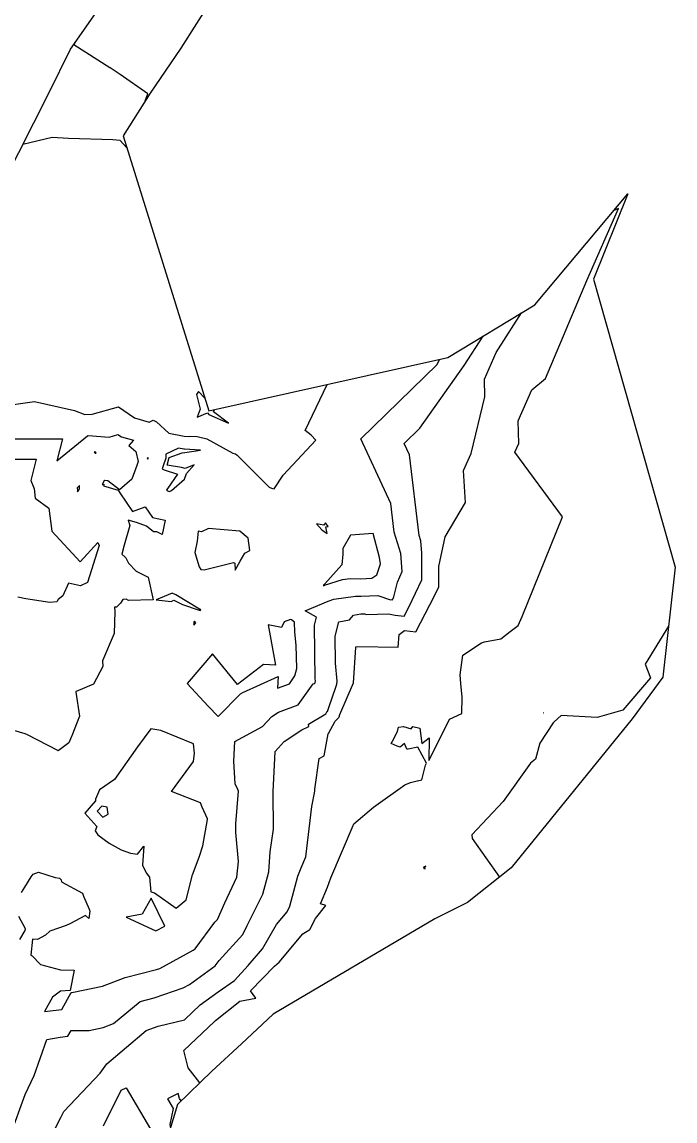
# Model space of a CAD drawing. Header units: metres. Extents: x 517023 to 519141, y 3924953 to 3927827.
# Drawn here: x 517928.8 to 518129.8, y 3925742.1 to 3926080.5 of the extents above; entities that cross this region are included whole.
import ezdxf

# ---------------------------------------------------------------- set-up
doc = ezdxf.new("R2010")
doc.units = ezdxf.units.M
for name, color, linetype in [('C-TINN-BNDY', 110, 'Continuous'), ('C-TOPO-MAJR', 9, 'Continuous'), ('C-TOPO-MINR', 8, 'Continuous')]:
    doc.layers.add(name, color=color, linetype=linetype)

msp = doc.modelspace()

# ---------------------------------------------------------------- linework, layer by layer
at = {"layer": 'C-TINN-BNDY', "color": 110, "linetype": 'Continuous', "lineweight": -3}
for points in [[(517684.43, 3925709.46, 1020.63), (517707.61, 3925761.04, 1020.57), (517711.87, 3925781.36, 1021.17), (517718.61, 3925808.72, 1021.41), (517722.37, 3925825.18, 1021.38), (517737.58, 3925867.02, 1022.1), (517741.43, 3925879.53, 1022.52), (517745.41, 3925889.75, 1022.49), (517749.71, 3925900.17, 1022.5), (517755.07, 3925913.69, 1022.51), (517760.31, 3925925.59, 1022.48), (517779.85, 3925963.99, 1022.32), (517795.89, 3925972.04, 1023.58), (517809.87, 3925972.58, 1024.27), (517833.68, 3925971.42, 1026.58), (517915.36, 3926016.25, 1029.07), (517921.47, 3926028.21, 1028.15), (517927.79, 3926040.29, 1028.15), (517937.11, 3926058.53, 1027.05), (517943.77, 3926072.11, 1027.91), (517962.24, 3926098.64, 1029.28)], [(517987.38, 3926087.7, 1029.39), (517977.65, 3926072.38, 1028.82), (517968.21, 3926058.58, 1028.02), (517959.97, 3926045.42, 1027.9), (517986.32, 3925960.72, 1030.1), (518059.87, 3925977.18, 1025.85), (518086.69, 3925993.43, 1021.3), (518115.28, 3926027.55, 1019.77), (518104.74, 3926001.31, 1019.49), (518129.82, 3925912.58, 1018.13), (518126.07, 3925878.73, 1017.89), (518116.61, 3925865.87, 1017.84), (518079.35, 3925820.04, 1017.65), (518065.92, 3925809.32, 1018.97), (518055.9, 3925804.35, 1019.05), (518006.09, 3925774.98, 1018.76), (517996.35, 3925765.86, 1018.67), (517987.22, 3925757.47, 1018.71), (517976.71, 3925747.17, 1022.39), (517951.07, 3925662.25, 1017.79)]]:
    msp.add_polyline3d(points, dxfattribs=at)
at = {"layer": 'C-TOPO-MAJR', "color": 9, "linetype": 'Continuous', "lineweight": -3}
for points, elevation in [([(517983.54, 3925753.86), (517979.96, 3925758.43), (517978.61, 3925763.81), (517988.03, 3925772.71), (517988.37, 3925773.08), (517995.88, 3925778.97), (518000.83, 3925779.95), (517999.18, 3925782.17), (518006.57, 3925789.8), (518007.98, 3925790.97), (518015.24, 3925799.7), (518017.41, 3925801.05), (518019.2, 3925804.45), (518022.3, 3925808.4), (518020.73, 3925808.98), (518022.83, 3925814.08), (518023.92, 3925816.97), (518030.76, 3925833.09), (518030.77, 3925833.21), (518030.8, 3925833.35), (518030.99, 3925833.55), (518036.97, 3925838.68), (518046.68, 3925845.62), (518048.41, 3925846.29), (518050.49, 3925846.79), (518050.52, 3925846.78), (518051.86, 3925847.1), (518052.99, 3925851.66), (518053.31, 3925852.25), (518050.63, 3925857.22), (518047.67, 3925856.56), (518047.66, 3925856.55), (518047.31, 3925856.63), (518046.53, 3925858.36), (518045.22, 3925857.24), (518044.29, 3925857.54), (518042.41, 3925858.3), (518042.9, 3925859.05), (518044.4, 3925862.03), (518044.66, 3925863.33), (518046.2, 3925863.57), (518048.62, 3925862.84), (518049.13, 3925863.51), (518051.23, 3925863.06), (518051.87, 3925858.32), (518054.12, 3925860.06), (518054.05, 3925853.07), (518060.34, 3925865.48), (518060.33, 3925865.52), (518060.44, 3925865.77), (518064.15, 3925867.53), (518064.29, 3925872.54), (518063.92, 3925876.79), (518063.67, 3925879.47), (518064.49, 3925885.5), (518070.2, 3925889.33), (518071.18, 3925889.68), (518076.16, 3925890.6), (518079.1, 3925892.8), (518081.55, 3925894.65), (518082.8, 3925897.47), (518095.23, 3925928.1), (518080.49, 3925948), (518081.78, 3925950.74), (518081.56, 3925957.71), (518085.71, 3925967.26), (518089.94, 3925970.74), (518102.63, 3926000.88), (518112.43, 3926023.02), (518111.03, 3926022.47)], 1020), ([(517985.11, 3925964.62), (517983.18, 3925966.68), (517982.52, 3925965.78), (517983.6, 3925961.24), (517982.75, 3925958.84), (517985.88, 3925960.19), (517986.33, 3925959.63), (517992.33, 3925956.94), (517987.74, 3925960.44), (517988.07, 3925961.12)], 1030), ([(517953.93, 3925740.58), (517959.32, 3925751.58), (517960.88, 3925752.28), (517968.37, 3925739.55)], 1020)]:
    msp.add_lwpolyline(points, dxfattribs=dict(at, elevation=elevation))
for points, elevation in [([(518089.41, 3925867.77), (518089.41, 3925867.78), (518089.4, 3925867.77), (518089.38, 3925867.77), (518089.38, 3925867.75), (518089.4, 3925867.77), (518089.41, 3925867.77)], 1020), ([(517951.99, 3925837.49), (517953.64, 3925835.67), (517955.3, 3925836.56), (517955, 3925838.71), (517953.34, 3925839.03), (517951.99, 3925837.49)], 1030), ([(518052.55, 3925819.86), (518052.86, 3925819.78), (518052.74, 3925820.09), (518053.09, 3925820.58), (518052.41, 3925820.21), (518052.47, 3925819.82), (518052.55, 3925819.86)], 1020)]:
    msp.add_lwpolyline(points, close=True, dxfattribs=dict(at, elevation=elevation))
at = {"layer": 'C-TOPO-MINR', "color": 8, "linetype": 'Continuous', "lineweight": -3}
for points, elevation in [([(517966.72, 3926056.2), (517967.52, 3926058.38), (517958.98, 3926064.32), (517955.99, 3926066.34), (517955.88, 3926066.4), (517944.81, 3926073.5), (517945.02, 3926073.91)], 1028), ([(517961.11, 3926041.75), (517959.03, 3926043.97), (517956.8, 3926044.17), (517943.1, 3926044.57), (517938.07, 3926044.89), (517929.07, 3926042.8)], 1028), ([(517932.38, 3925726.62), (517940.77, 3925743.21), (517941.7, 3925744.99), (517952.89, 3925756.83), (517954.88, 3925759.73), (517967.04, 3925769.91), (517970.7, 3925771.29), (517978.85, 3925773.23), (517983.67, 3925777.89), (517989.15, 3925781.85), (517994.17, 3925785.31), (517998.39, 3925789.99), (518002.81, 3925795.13), (518007.19, 3925802.64), (518010.39, 3925806.53), (518011.23, 3925808.24), (518013.72, 3925817.45), (518014.71, 3925820.07), (518016.13, 3925823.42), (518018, 3925838.91), (518018.96, 3925843.69), (518018.91, 3925844.28), (518020.23, 3925853.72), (518021.85, 3925854.52), (518023.06, 3925861.33), (518023.06, 3925861.37), (518023.11, 3925861.4), (518025.21, 3925865.21), (518026.35, 3925866.31), (518026.42, 3925866.5), (518026.67, 3925867.24), (518030.85, 3925877.01), (518031.61, 3925887.84), (518031.6, 3925887.91), (518031.6, 3925888.02), (518031.61, 3925888.08), (518031.71, 3925888.1), (518032.17, 3925888.23), (518044.57, 3925887.96), (518044.92, 3925891.93), (518046.57, 3925893.13), (518050.07, 3925892.68), (518055.82, 3925903.79), (518057.11, 3925906.58), (518057.13, 3925912.82), (518059.09, 3925921.91), (518065.32, 3925932.49), (518064.69, 3925942.34), (518067.02, 3925947.66), (518071.32, 3925965.07), (518071.14, 3925970.46), (518074.76, 3925978.77), (518082.59, 3925990.94)], 1022), ([(517925.14, 3925737.52), (517929.81, 3925750.21), (517932.54, 3925756.09), (517936.44, 3925767.15), (517940.59, 3925767.91), (517942.9, 3925768.17), (517943.91, 3925769.99), (517949.53, 3925769.98), (517953.8, 3925770.86), (517956.96, 3925772.06), (517965.23, 3925778.9), (517969.47, 3925780), (517978.38, 3925783.04), (517980.37, 3925784.11), (517988.23, 3925789.83), (517989.46, 3925791.51), (517996.8, 3925799.56), (517998.07, 3925802.3), (518002.99, 3925811.97), (518004.79, 3925818.83), (518005.18, 3925824.98), (518006.23, 3925831.9), (518006.13, 3925843.37), (518006.13, 3925843.45), (518006.73, 3925855.84), (518009.53, 3925858.92), (518014.94, 3925862.52), (518017.07, 3925863.56), (518016.99, 3925864.29), (518022.31, 3925867.45), (518022.64, 3925868.04), (518022.81, 3925868.21), (518023.39, 3925869.74), (518025.4, 3925875.72), (518025.76, 3925876.57), (518025.83, 3925877.51), (518025.34, 3925883.03), (518025.22, 3925891.4), (518026.35, 3925895.78), (518029.62, 3925896.38), (518030.81, 3925897.88), (518033.1, 3925898.21), (518033.37, 3925898.21), (518034.2, 3925898.24), (518034.83, 3925898.04), (518041.61, 3925898.22), (518043.66, 3925897.86), (518046.48, 3925897.51), (518048.02, 3925900.5), (518051.84, 3925908.73), (518051.86, 3925916.92), (518051.56, 3925920.71), (518051.02, 3925922.42), (518048.04, 3925947.17), (518046.41, 3925950.72), (518051.29, 3925955.47), (518064.93, 3925974.68), (518070.8, 3925983.8)], 1024), ([(517928.68, 3925812.43), (517929.69, 3925814.07), (517931.63, 3925817.23), (517932.26, 3925818.1), (517933.91, 3925818.71), (517939.06, 3925817.02), (517940.36, 3925816.87), (517940.86, 3925816.34), (517940.94, 3925815.69), (517947.42, 3925812.25), (517947.7, 3925811.28), (517949.51, 3925807.34), (517949.7, 3925806.71), (517949.43, 3925804.44), (517948.35, 3925805.38), (517943.58, 3925802.75), (517942.37, 3925802.33), (517937.37, 3925800.54), (517936.01, 3925799.26), (517933.59, 3925798.02), (517932.06, 3925798.08), (517931.5, 3925793.13), (517931.98, 3925792.95), (517934.41, 3925790.36), (517934.43, 3925790.34), (517934.49, 3925790.31), (517940.63, 3925788.61), (517944.89, 3925788.5), (517943.67, 3925782.31), (517940.69, 3925782.03), (517938.17, 3925780.18), (517935.72, 3925775.79), (517941.03, 3925776.39), (517943.94, 3925781.66), (517944.15, 3925781.66), (517953.59, 3925783.6), (517960.57, 3925786.24), (517970.22, 3925788.74), (517971.2, 3925789.08), (517981.54, 3925794.65), (517982.16, 3925795.1), (517988.19, 3925803.32), (517988.95, 3925804.16), (517991.29, 3925809.25), (517994.93, 3925817.14), (517995.41, 3925822.03), (517994.58, 3925830.89), (517994.58, 3925831.54), (517994.67, 3925833.57), (517995.44, 3925843.64), (517995.2, 3925844.17), (517994.45, 3925845.94), (517993.97, 3925852.86), (517994.34, 3925858.98), (518002.87, 3925863.52), (518005.71, 3925866.65), (518007.78, 3925868.02), (518013.84, 3925870.28), (518018.4, 3925876.73), (518018.89, 3925876.78), (518019.02, 3925876.96), (518019.12, 3925877.69), (518019.07, 3925878.16), (518018.85, 3925894.78), (518019.47, 3925897.2), (518015.99, 3925899.16), (518023.05, 3925902.16), (518024.79, 3925902.73), (518031.45, 3925903.69), (518033.16, 3925903.64), (518038.33, 3925903.88), (518042.24, 3925902.61), (518042.57, 3925902.62), (518042.81, 3925902.58), (518043.22, 3925903.47), (518044.43, 3925907.99), (518045.84, 3925911.24), (518045.4, 3925916.84), (518043.35, 3925923.35), (518042.29, 3925932.2), (518033.11, 3925952.16), (518056.59, 3925975.03), (518057.34, 3925976.61)], 1026), ([(517918.26, 3925961.62), (517932.61, 3925963.66), (517945.01, 3925960.87), (517948.17, 3925959.66), (517950.4, 3925959.69), (517958.47, 3925961.99), (517963.48, 3925958.56), (517967.92, 3925957.31), (517969.14, 3925957.87), (517970.17, 3925957.38), (517973.96, 3925953.91), (517978.73, 3925952.96), (517980.26, 3925952.81), (517980.67, 3925952.97), (517982.75, 3925952.86), (517985.71, 3925952.18), (517993.7, 3925947.74), (517994.54, 3925947.54), (517995.07, 3925947.11), (517999.55, 3925942.59), (518004.85, 3925937.28), (518005.64, 3925936.91), (518006.41, 3925936.78), (518009.18, 3925940.95), (518019.21, 3925951.75), (518017.85, 3925953.26), (518015.95, 3925954.71), (518022.71, 3925968.86)], 1028), ([(517923.7, 3925952.13), (517941.24, 3925952.16), (517939.55, 3925945.4), (517948.99, 3925953.01), (517949.21, 3925953.15), (517955.59, 3925952.67), (517958.35, 3925953.46), (517959.43, 3925952.72), (517963.14, 3925951.68), (517961.72, 3925950.12), (517963.8, 3925948.2), (517964.53, 3925945.2), (517964.15, 3925943.97), (517962.66, 3925939.76), (517958.81, 3925936.47), (517955.27, 3925939.22), (517954.28, 3925939.34), (517954.19, 3925939.41), (517953.5, 3925938.07), (517954.07, 3925938.03), (517953.91, 3925937.63), (517958.41, 3925936.33), (517958.96, 3925935.5), (517962.81, 3925929.75), (517966.72, 3925931.18), (517968.94, 3925927.87), (517972.87, 3925927.1), (517971.98, 3925922.68), (517970.31, 3925923.52), (517969.29, 3925923.54), (517967.18, 3925925.21), (517964.04, 3925926.38), (517961.52, 3925927.06), (517962.04, 3925925.49), (517960.3, 3925919.38), (517959.5, 3925916.58), (517960.54, 3925915.68), (517960.8, 3925915.47), (517961.55, 3925913.87), (517963.94, 3925911.38), (517967.6, 3925909.49), (517969.15, 3925902.57), (517969.11, 3925902.54), (517961.54, 3925902.34), (517960.87, 3925902.74), (517959.81, 3925902.64), (517959.12, 3925901.51), (517957.87, 3925900.33), (517957.25, 3925900.34), (517957.42, 3925899.02), (517957.18, 3925892.2), (517953.62, 3925883.78), (517953.68, 3925882.02), (517950.82, 3925876.6), (517945.43, 3925874.29), (517945.4, 3925874.29), (517945.39, 3925874.27), (517945.39, 3925874.17), (517945.4, 3925874.17), (517946.51, 3925866.73), (517944.1, 3925860.71), (517944, 3925860.49), (517943.23, 3925858.54), (517939.92, 3925856.07), (517939.84, 3925856.12), (517930.55, 3925860.99), (517929.78, 3925861.35), (517922.02, 3925863.53)], 1026), ([(517926.25, 3925945.86), (517933.19, 3925945.87), (517931.56, 3925939.33), (517931.56, 3925939.29), (517932.44, 3925937.09), (517932.49, 3925936.85), (517932.51, 3925936.83), (517932.81, 3925933.84), (517937.07, 3925930.79), (517937.97, 3925923.67), (517946.75, 3925914.24), (517952.1, 3925920.23), (517952.61, 3925919.29), (517948.96, 3925907.87), (517946.84, 3925906.91), (517943.07, 3925907.68), (517941.37, 3925903.81), (517939.9, 3925902.69), (517939.56, 3925901.97), (517937.39, 3925901.78), (517929.96, 3925902.83), (517927.48, 3925903.34)], 1024), ([(518127.81, 3925894.41), (518120.63, 3925882.77), (518122.29, 3925878.53), (518113.79, 3925868.62), (518105.85, 3925866.31), (518094.75, 3925866.98), (518092.58, 3925864.96), (518092.26, 3925864.65), (518088.16, 3925858.4), (518086.89, 3925853.45), (518085.33, 3925852.25), (518076.91, 3925840.46), (518067.3, 3925830.23), (518067.4, 3925829.09), (518075.79, 3925817.19)], 1018), ([(517928.1, 3925798.01), (517929.83, 3925800.76), (517929.84, 3925801.27), (517927.81, 3925805.04)], 1026), ([(517977.84, 3925748.27), (517977.25, 3925749.02), (517976.87, 3925750.52), (517973.61, 3925748.87), (517975.34, 3925745.92), (517974.33, 3925740.97), (517974.52, 3925739.9)], 1022)]:
    msp.add_lwpolyline(points, dxfattribs=dict(at, elevation=elevation))
for points, elevation in [([(517951.33, 3925947.74), (517951.67, 3925947.7), (517951.52, 3925947.95), (517951.5, 3925948.08), (517951.19, 3925948.11), (517951.01, 3925947.99), (517951.33, 3925947.74)], 1024), ([(517973.63, 3925936.12), (517974.17, 3925935.94), (517974.8, 3925936.25), (517978.82, 3925939.7), (517979.41, 3925941.46), (517981.84, 3925944.1), (517979.02, 3925942.99), (517977.93, 3925943.34), (517973.45, 3925944.02), (517974.15, 3925946.36), (517978.11, 3925947.84), (517978.91, 3925947.9), (517983.79, 3925948.67), (517978.82, 3925948.93), (517978.78, 3925948.91), (517978.62, 3925948.93), (517976.95, 3925949.26), (517973.1, 3925947.37), (517973.13, 3925946.23), (517972.22, 3925943.83), (517971.97, 3925942.86), (517972.57, 3925942.58), (517976.7, 3925941.24), (517973.7, 3925936.97), (517973.3, 3925936.43), (517973.63, 3925936.12)], 1026), ([(517967.4, 3925946.3), (517967.36, 3925945.94), (517967.74, 3925946.08), (517967.4, 3925946.3)], 1026), ([(517945.85, 3925936.26), (517945.88, 3925935.83), (517946.26, 3925936.29), (517946.51, 3925936.88), (517946.55, 3925937.72), (517945.76, 3925937.02), (517945.85, 3925936.26)], 1026), ([(517995.93, 3925914.47), (517997.44, 3925916.9), (517998.97, 3925917.74), (517998.47, 3925921.6), (517995.82, 3925923.72), (517986.25, 3925924.5), (517984.08, 3925923.45), (517983.06, 3925923.75), (517982.71, 3925920.61), (517981.97, 3925917.12), (517983.31, 3925912.71), (517983.9, 3925911.89), (517984.89, 3925911.82), (517993.95, 3925914.08), (517994.27, 3925913.84), (517994.39, 3925911.66), (517995.93, 3925914.47)], 1026), ([(518021.72, 3925925.54), (518019.42, 3925925.92), (518021.1, 3925924.15), (518022.72, 3925923), (518022.38, 3925925.08), (518023.04, 3925925.13), (518022.22, 3925926.29), (518021.72, 3925925.54)], 1026), ([(518036.49, 3925909.23), (518038, 3925910.3), (518039.18, 3925913.6), (518038.86, 3925915.62), (518036.95, 3925922.96), (518029.95, 3925922.45), (518027.54, 3925918.35), (518027.54, 3925916.63), (518027.26, 3925913.38), (518022.02, 3925907.47), (518021.83, 3925907.31), (518021.57, 3925907.2), (518021.63, 3925906.91), (518021.96, 3925907.05), (518027.42, 3925908.82), (518029.81, 3925909.17), (518032.96, 3925909.07), (518036.49, 3925909.23)], 1028), ([(517983.58, 3925899.66), (517983.48, 3925899.71), (517976.2, 3925904.15), (517975.06, 3925904.6), (517970.09, 3925902.55), (517974.7, 3925902.02), (517975.53, 3925902.51), (517978.17, 3925901.15), (517983.39, 3925899.34), (517983.49, 3925899.38), (517983.55, 3925899.3), (517983.86, 3925899.47), (517983.58, 3925899.66)], 1026), ([(518007.5, 3925875.37), (518011.12, 3925876.72), (518012.81, 3925879.11), (518013.36, 3925881.43), (518013.2, 3925888.64), (518012.76, 3925892.59), (518012.7, 3925895.71), (518011.73, 3925896.44), (518011.47, 3925896.55), (518009.5, 3925895.75), (518008.72, 3925894.05), (518004.62, 3925894.83), (518006.88, 3925882.41), (518003.17, 3925882.65), (517995.13, 3925876.48), (517987.44, 3925885.93), (517979.62, 3925876.83), (517986.14, 3925869.85), (517989.15, 3925866.68), (517996.06, 3925873.59), (517996.83, 3925874), (518007.64, 3925878.94), (518007.5, 3925875.37)], 1028), ([(517981.91, 3925895.9), (517981.7, 3925895.78), (517981.65, 3925894.81), (517982.35, 3925895.43), (517982.04, 3925895.86), (517982.02, 3925895.85), (517981.91, 3925895.9)], 1028), ([(517976.26, 3925807.62), (517979.36, 3925810.17), (517981.33, 3925817.85), (517983.31, 3925823.3), (517984.48, 3925826.86), (517985.95, 3925834.96), (517985.93, 3925835.08), (517984.28, 3925838.73), (517983.71, 3925840.06), (517974.81, 3925843.52), (517981.55, 3925852.83), (517981.9, 3925855.35), (517981.62, 3925858.27), (517971.52, 3925862.35), (517968.46, 3925862.82), (517964.32, 3925857.28), (517957.29, 3925847.29), (517952.68, 3925844.02), (517951.42, 3925841.14), (517951.42, 3925840.63), (517948.11, 3925836.83), (517951.83, 3925832.73), (517951.36, 3925831.41), (517952.11, 3925830.21), (517955.61, 3925827.61), (517959.36, 3925825.58), (517962.16, 3925824.52), (517964.41, 3925824.2), (517966.3, 3925826.71), (517965.95, 3925820.86), (517966.99, 3925818.47), (517968.08, 3925817.14), (517968.48, 3925812.61), (517969.62, 3925812.35), (517976.26, 3925807.62)], 1028), ([(517970, 3925800.65), (517972.81, 3925802.05), (517968.58, 3925810.72), (517965.76, 3925805.73), (517960.92, 3925804.8), (517970, 3925800.65)], 1028)]:
    msp.add_lwpolyline(points, close=True, dxfattribs=dict(at, elevation=elevation))

doc.saveas('drawing.dxf')
